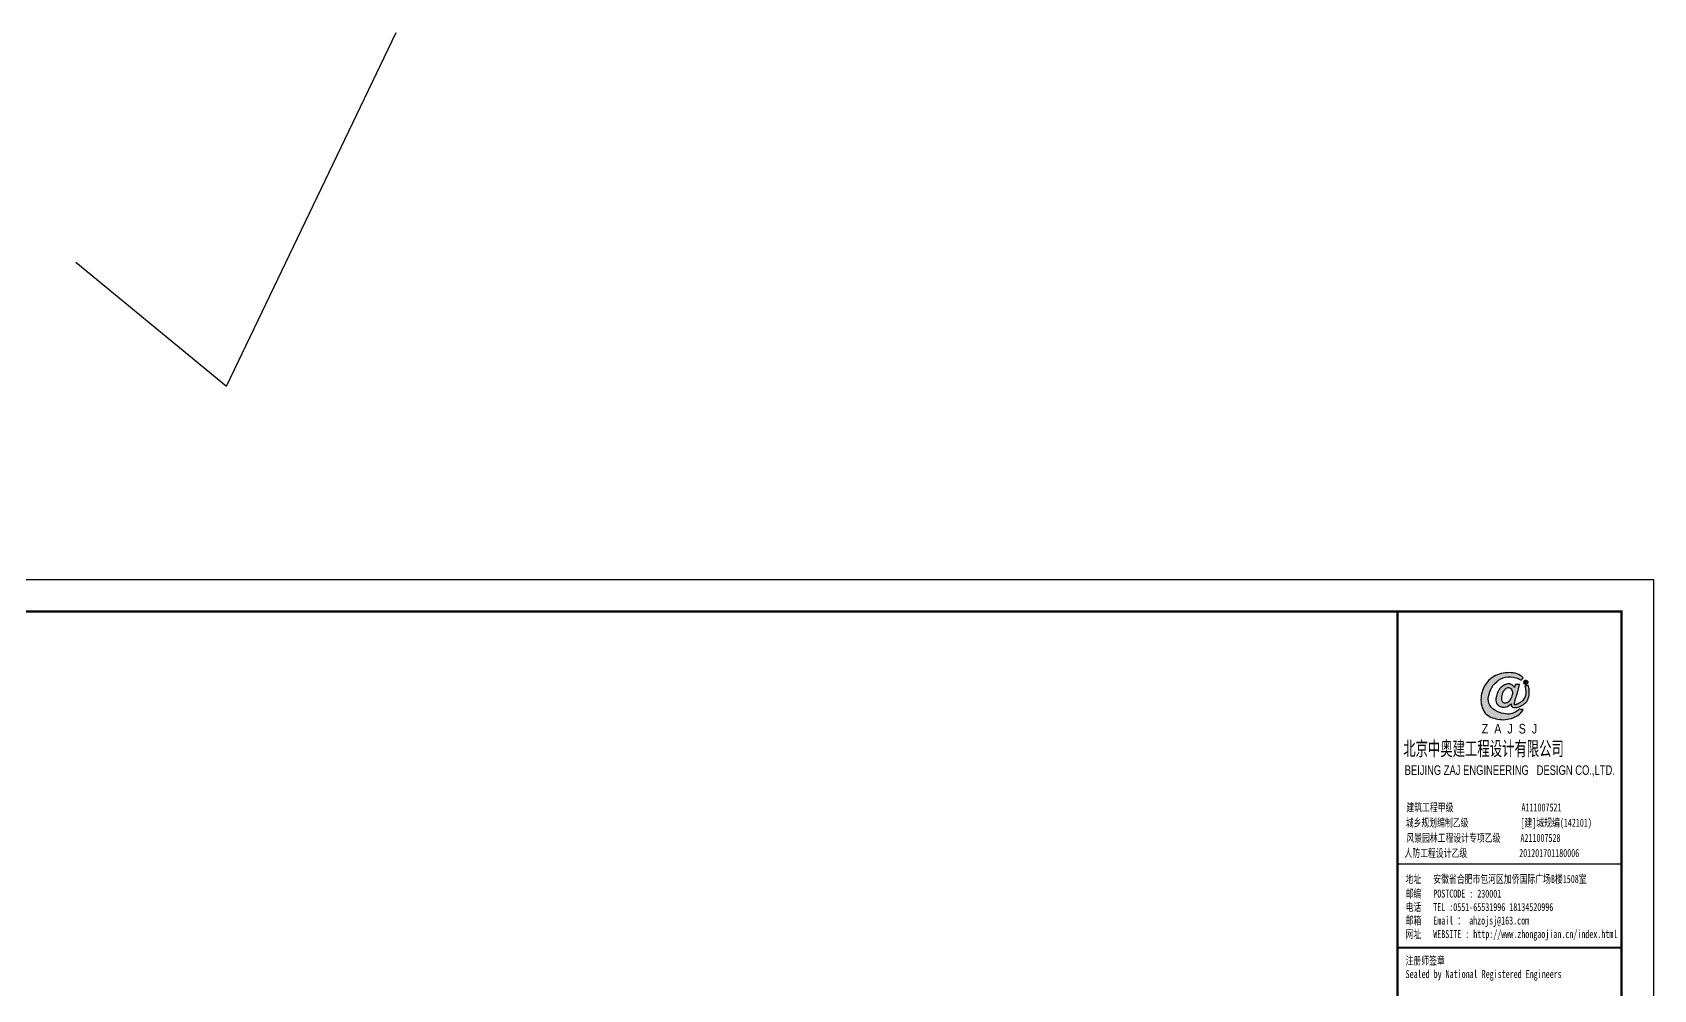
# Model space of a CAD drawing. Extents: x 177291 to 1288761, y 177638 to 322898.
# Drawn here: x 792207 to 810111, y 310399 to 320970 of the extents above; entities that cross this region are included whole.
import ezdxf
from ezdxf.enums import TextEntityAlignment as Align

# ---------------------------------------------------------------- set-up
doc = ezdxf.new("R2010")
doc.units = 0
doc.header["$LTSCALE"] = 1000
for name, color, linetype in [('BORDER', 7, 'Continuous'), ('PUB_TITLE', 4, 'Continuous'), ('图签', 3, 'Continuous')]:
    doc.layers.add(name, color=color, linetype=linetype)
doc.styles.add('_gyy_title_Arial', font='arial.ttf', dxfattribs={"width": 0.7})
doc.styles.add('_gyy_title_ST', font='', dxfattribs={"width": 0.8})
doc.styles.add('HZ', font='txt.shx', dxfattribs={"width": 0.8, "bigfont": '000hztxt.shx'})
doc.styles.get('_gyy_title_ST').set_extended_font_data('SimSun')

# ---------------------------------------------------------------- blocks, each defined once
blk = doc.blocks.new('dd')
at = {"layer": '图签'}
h = blk.add_hatch(color=5, dxfattribs=at)
h.set_gradient(color1=(0, 0, 255), color2=(36, 36, 255), one_color=1, tint=0.57)
h.paths.add_polyline_path([(452, 1270, -0.093206), (531, 1562, -0.136321), (716, 1807, -0.161039), (988, 1948, -0.108591), (1307, 1935, -0.049497), (1479, 1861, 0.062627), (1539, 1932, 0.094388), (1351, 2056, 0.136326), (854, 2062, 0.161722), (430, 1810, 0.133661), (243, 1435, 0.158414), (286, 937, 0.22517), (632, 669, 0.138663), (1107, 646, 0.074676), (1375, 753, 0.125344), (1543, 944, 0.006312), (1413, 948, -0.090385), (1244, 833, -0.096745), (1053, 797, -0.073845), (803, 850, -0.140868), (530, 1020, -0.160753)])
h = blk.add_hatch(color=5, dxfattribs=at)
h.set_gradient(color1=(0, 0, 255), color2=(36, 36, 255), one_color=1, tint=0.57)
h.paths.add_polyline_path([(1306, 1289, 0.011169), (1334, 1370, 0.005807), (1431, 1724, 0.01105), (1292, 1724, 0.016796), (1267, 1634, 0.125943), (1203, 1704, 0.083806), (1120, 1739, 0.082879), (1047, 1739, -0.008503), (952, 1710, 0.060057), (844, 1628, 0.086078), (774, 1532, 0.099424), (705, 1347, 0.12153), (690, 1225, 0.102644), (719, 1122, 0.056648), (797, 1042, 0.092914), (913, 1013, 0.194578), (1098, 1064, -0.002562), (1175, 1122, 0.064354), (1167, 1068, 0.172385), (1207, 1017, 0.105458), (1300, 1002, 0.086567), (1454, 1046, 0.047674), (1592, 1136, 0.166359), (1692, 1274, 0.096748), (1728, 1431, 0.03151), (1728, 1548, 0.041815), (1700, 1691, 0.007654), (1588, 1673, -0.009919), (1610, 1585, -0.068269), (1624, 1482, -0.105336), (1605, 1352, -0.14652), (1528, 1223, -0.070486), (1434, 1151, -0.077937), (1341, 1103, -0.127098), (1272, 1084, -0.114215), (1267, 1129, -0.007609)])
h.paths.add_polyline_path([(865, 1245, -0.099994), (863, 1328, -0.050974), (888, 1427, -0.120527), (938, 1529, -0.043888), (1002, 1595, -0.08446), (1063, 1619, -0.147309), (1127, 1607, -0.037474), (1177, 1572, -0.06931), (1209, 1507, -0.067662), (1213, 1431, -0.02676), (1211, 1413, 0.017209), (1183, 1329, -0.048815), (1120, 1223, -0.139096), (1046, 1163, -0.097991), (944, 1153, -0.085394), (909, 1169, -0.149141)], flags=16)
h = blk.add_hatch(color=1, dxfattribs=at)
h.set_gradient(color1=(255, 0, 0), color2=(255, 0, 0), tint=0.57)
h.paths.add_polyline_path([(1557, 1818, 0.386553), (1564, 1757, 0.170676), (1604, 1736, 0.082224), (1657, 1743, 0.087509), (1686, 1766, 0.264235), (1694, 1804, 0.244333), (1636, 1850, 0.30271)])
blk.add_lwpolyline([(1539, 1932, 0.094388), (1351, 2056, 0.136326), (854, 2062, 0.161722), (430, 1810, 0.133661), (243, 1435, 0.158414), (286, 937, 0.22517), (632, 669, 0.138663), (1107, 646, 0.074676), (1375, 753, 0.125344), (1543, 944, 0.006312), (1413, 948, -0.090385), (1244, 833, -0.096745), (1053, 797, -0.073845), (803, 850, -0.140868), (530, 1020, -0.160753), (452, 1270, -0.093206), (531, 1562, -0.136321), (716, 1807, -0.161039), (988, 1948, -0.108591), (1307, 1935, -0.049497), (1479, 1861, 0.062627)], format="xyb", close=True, dxfattribs=at)
for points in [[(1431, 1724, 0.011041), (1292, 1724, 0.016796), (1267, 1634, 0.125943), (1203, 1704, 0.083806), (1120, 1739, 0.082879), (1047, 1739, -0.008503), (952, 1710, 0.060057), (844, 1628, 0.086078), (774, 1532, 0.099424), (705, 1347, 0.12153), (690, 1225, 0.102644), (719, 1122, 0.056648), (797, 1042, 0.092914), (913, 1013, 0.194578), (1098, 1064, -0.002562), (1175, 1122, 0.064354), (1167, 1068, 0.172385), (1207, 1017, 0.105458), (1300, 1002, 0.086567), (1454, 1046, 0.047674), (1592, 1136, 0.166359), (1692, 1274, 0.096748), (1728, 1431, 0.03151), (1728, 1548, 0.041815), (1700, 1691, 0.007654), (1588, 1673, -0.009919), (1610, 1585, -0.068269), (1624, 1482, -0.105336), (1605, 1352, -0.14652), (1528, 1223, -0.070486), (1434, 1151, -0.077937), (1341, 1103, -0.127098), (1272, 1084, -0.114215), (1267, 1129, -0.007609), (1306, 1289, 0.011169), (1334, 1370, 0.005782), (1430, 1722, 0.069025)], [(1213, 1431, 0.067662), (1209, 1507, 0.06931), (1177, 1572, 0.037474), (1127, 1607, 0.147309), (1063, 1619, 0.08446), (1002, 1595, 0.043888), (938, 1529, 0.120527), (888, 1427, 0.050974), (863, 1328, 0.099994), (865, 1245, 0.149141), (909, 1169, 0.085394), (944, 1153, 0.097991), (1046, 1163, 0.139096), (1120, 1223, 0.048815), (1183, 1329, -0.017209), (1211, 1413, 0.02676), (1213, 1431, 0.441273)], [(1694, 1804, 0.243958), (1636, 1850, 0.303117), (1557, 1818, 0.386553), (1564, 1757, 0.170676), (1604, 1736, 0.082224), (1657, 1743, 0.087509), (1686, 1766, 0.264235), (1694, 1804, -7.823139)]]:
    blk.add_lwpolyline(points, format="xyb", dxfattribs=at)
at = {"insert": (246, 492), "char_height": 300, "width": 8000, "attachment_point": 1, "style": 'HZ'}
blk.add_mtext('{\\fArial|b0|i0|c0|p32;Z  A  J  S  J}', dxfattribs=at)

msp = doc.modelspace()

# ---------------------------------------------------------------- linework, layer by layer
for p, q in [((794349.61, 317063.42), (796225.91, 320969.83)), ((792687.66, 318430.66), (794349.61, 317063.42))]:
    msp.add_line(p, q)
at = {"layer": 'BORDER', "const_width": 26.52}
msp.add_lwpolyline([(781262.77, 294281.9), (781262.77, 314574.81), (809757.69, 314574.81), (809757.69, 294281.9)], close=True, dxfattribs=at)
at = {"layer": 'PUB_TITLE'}
msp.add_line((807282.95, 311788.33), (809757.69, 311788.33), dxfattribs=at)
msp.add_lwpolyline([(780378.93, 293928.37), (780378.93, 314928.34), (810111.23, 314928.34), (810111.23, 293928.37)], close=True, dxfattribs=at)
at = {"layer": 'PUB_TITLE', "const_width": 24.75}
msp.add_lwpolyline([(807282.95, 314574.81), (809757.69, 314574.81), (809757.69, 294281.9), (807282.95, 294281.9)], close=True, dxfattribs=at)
msp.add_lwpolyline([(807282.95, 310861.92), (809757.69, 310861.92)], dxfattribs=at)

# ---------------------------------------------------------------- block references
at = {"layer": '图签', "xscale": 0.353535, "yscale": 0.353535, "zscale": 0.353535}
msp.add_blockref('dd', (808126.34, 313159.13), dxfattribs=at)

# ---------------------------------------------------------------- texts
at = {"color": 1, "insert": (807346.67, 313143.89), "char_height": 179.5498, "width": 2205.9252, "attachment_point": 1, "style": 'HZ'}
msp.add_mtext('北京中奥建工程设计有限公司', dxfattribs=at)
at = {"layer": 'PUB_TITLE', "width": 0.7}
for s, height, style, p in [('BEIJING ZAJ ENGINEERING   DESIGN CO.,LTD.', 106.0604, '_gyy_title_Arial', (808523.22, 312769.58)), ('建筑工程甲级                 A111007521             ', 88.3837, '_gyy_title_ST', (808524.97, 312366.35)), ('城乡规划编制乙级             [建]城规编(142101)', 88.3837, '_gyy_title_ST', (808401.64, 312197.84)), ('风景园林工程设计专项乙级     A211007528           ', 88.3837, '_gyy_title_ST', (808474.78, 312029.69)), ('人防工程设计乙级             201201701180006', 88.3837, '_gyy_title_ST', (808324.95, 311862.89))]:
    msp.add_text(s, height=height, dxfattribs=dict(at, style=style)).set_placement(p, align=Align.CENTER)
at = {"layer": 'PUB_TITLE', "style": '_gyy_title_ST', "width": 0.7}
for s, height, p in [('地址   安徽省合肥市包河区加侨国际广场B楼1508室', 88.3837, (807372.41, 311575.75)), ('邮编   POSTCODE : 230001', 88.3837, (807372.41, 311414.31)), ('电话   TEL :0551-65531996 18134520996', 88.3837, (807372.41, 311265.82)), ('邮箱   Email ： ahzojsj@163.com', 88.3837, (807372.41, 311117.34)), ('网址   WEBSITE : http://www.zhongaojian.cn/index.html', 88.3837, (807372.41, 310967.98)), ('注册师签章', 88.384, (807372.41, 310674.55)), ('Sealed by National Registered Engineers', 88.3837, (807372.89, 310526.06))]:
    msp.add_text(s, height=height, dxfattribs=at).set_placement(p)

doc.saveas('drawing.dxf')
